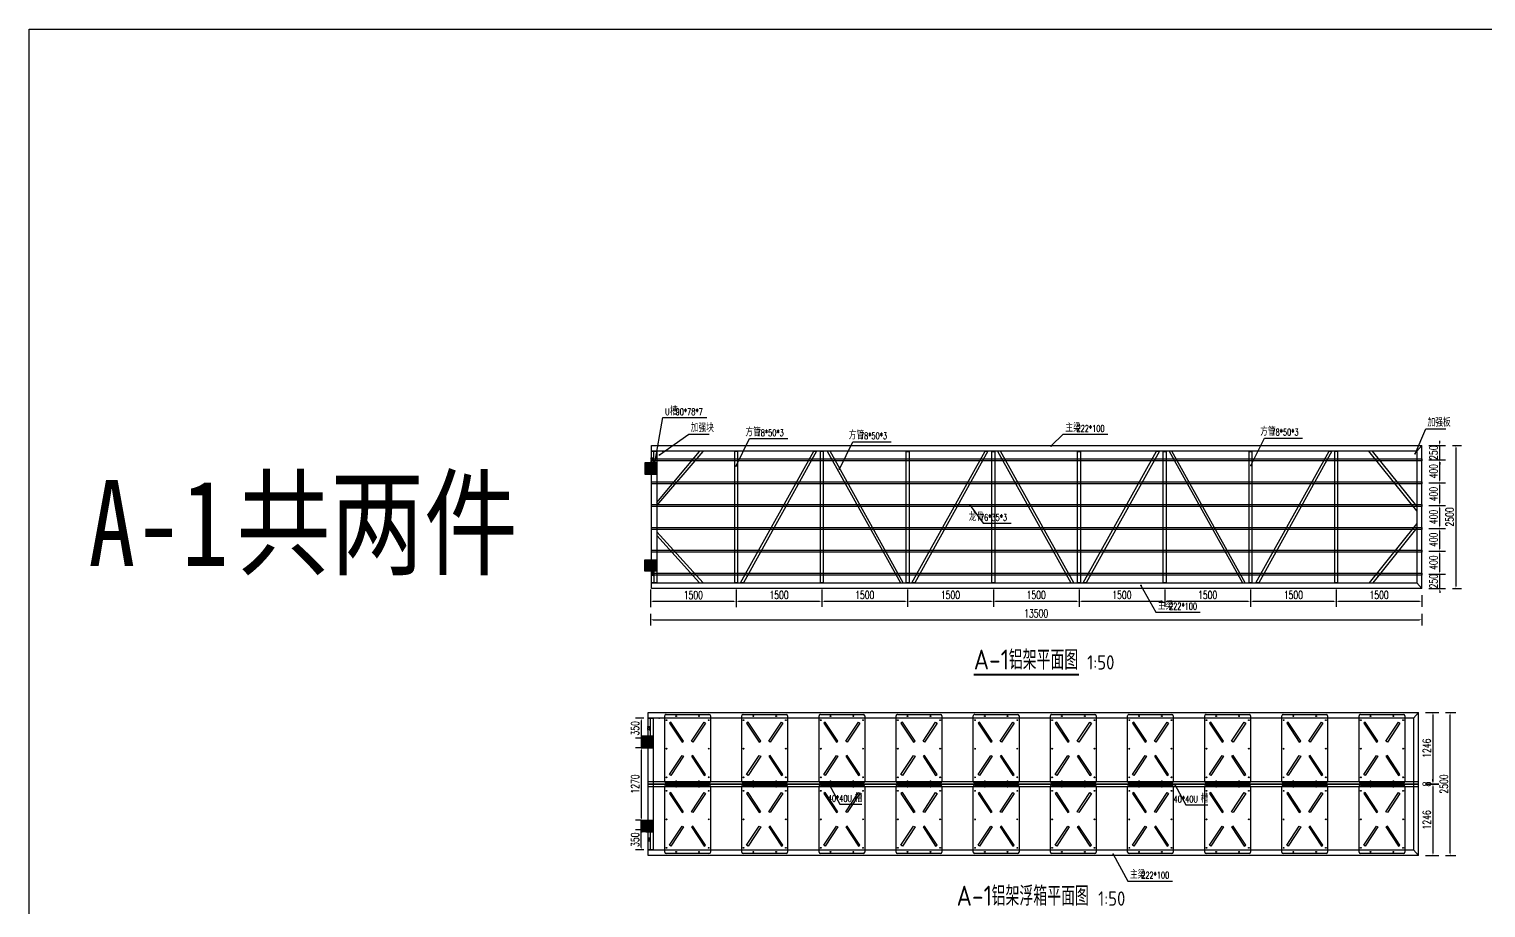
# Model space of a CAD drawing. Extents: x -89702 to 926017, y -610001 to -56924.
# Drawn here: x -18540 to 6951, y -506286 to -490906 of the extents above; entities that cross this region are included whole.
import ezdxf

# ---------------------------------------------------------------- set-up
doc = ezdxf.new("R2010")
doc.units = 0
doc.header["$LTSCALE"] = 10
doc.header["$MEASUREMENT"] = 0
for name, color, linetype in [('BJ02', 2, 'Continuous'), ('DIM_LEAD', 3, 'Continuous'), ('DIM_SYMB', 3, 'Continuous'), ('PUB_TEXT', 7, 'Continuous'), ('W-FLOAT_BOWL浮筒', 253, 'Continuous'), ('W-STEEL_FRAME钢架', 3, 'Continuous'), ('W-STEEL_KEEL钢龙骨', 5, 'Continuous'), ('浮箱U槽', 5, 'Continuous'), ('铝合金', 7, 'Continuous')]:
    doc.layers.add(name, color=color, linetype=linetype)
doc.styles.add('_TCH_DIM', font='SIMPLEX', dxfattribs={"bigfont": 'GBCBIG'})
doc.styles.get("Standard").update_dxf_attribs({"font": 'gbenor.shx', "bigfont": 'gbcbig.shx'})
doc.styles.add('STANDARD_T3', font='simplex.shx', dxfattribs={"width": 0.7, "bigfont": 'gbcbig.shx'})
doc.styles.add('黑体', font='simhei.ttf', dxfattribs={"width": 0.8})
doc.dimstyles.new('W&&10', dxfattribs={"dimtxt": 35, "dimasz": 10, "dimexe": 25, "dimexo": 30, "dimgap": 10, "dimtad": 1, "dimdec": 0, "dimzin": 0, "dimdsep": 46, "dimtxsty": 'STANDARD_T3', "dimcen": 0.09, "dimclrd": 1, "dimclre": 1, "dimclrt": 7, "dimazin": 2, "dimtfac": 1, "dimtdec": 0, "dimtix": 1, "dimtmove": 2, "dimatfit": 3, "dimfxl": 0, "dimtolj": 1, "dimtzin": 0, "dimarcsym": 0})
doc.dimstyles.new('W&&40', dxfattribs={"dimtxt": 140, "dimasz": 40, "dimexe": 100, "dimexo": 120, "dimgap": 40, "dimtad": 1, "dimdec": 0, "dimzin": 0, "dimdsep": 46, "dimtxsty": 'STANDARD_T3', "dimcen": 0.09, "dimclrd": 1, "dimclre": 1, "dimclrt": 7, "dimazin": 2, "dimtfac": 1, "dimtdec": 0, "dimtix": 1, "dimtmove": 2, "dimatfit": 3, "dimfxl": 0, "dimtolj": 1, "dimtzin": 0, "dimarcsym": 0})

# ---------------------------------------------------------------- blocks, each defined once
blk = doc.blocks.new('$matou$00000145')
at = {"layer": 'W-FLOAT_BOWL浮筒'}
for p, q in [((-600, -375), (-600, 375)), ((-575, 400), (575, 400)), ((600, 375), (600, -375)), ((575, -400), (-575, -400))]:
    blk.add_line(p, q, dxfattribs=at)
at = {"layer": 'W-FLOAT_BOWL浮筒', "color": 3}
for p, q in [((-507, 370), (-493, 370)), ((-500, 377), (-500, 363)), ((-7, 370), (7, 370)), ((0, 377), (0, 363)), ((493, 370), (507, 370)), ((500, 377), (500, 363)), ((-577, 200), (-563, 200)), ((-570, 207), (-570, 193)), ((563, 200), (577, 200)), ((570, 207), (570, 193)), ((-577, -200), (-563, -200)), ((-570, -193), (-570, -207)), ((563, -200), (577, -200)), ((570, -193), (570, -207)), ((-507, -370), (-493, -370)), ((-500, -377), (-500, -363)), ((-7, -370), (7, -370)), ((0, -377), (0, -363)), ((493, -370), (507, -370)), ((500, -377), (500, -363))]:
    blk.add_line(p, q, dxfattribs=at)
at = {"layer": 'W-FLOAT_BOWL浮筒', "ltscale": 100}
for points in [[(-450, 316), (-117, 95), (-133, 70), (-467, 291)], [(450, 316), (117, 95), (133, 70), (467, 291)], [(-450, -316), (-117, -95), (-133, -70), (-467, -291)], [(450, -316), (117, -95), (133, -70), (467, -291)]]:
    blk.add_lwpolyline(points, close=True, dxfattribs=at)
at = {"layer": 'W-FLOAT_BOWL浮筒'}
for centre in [(-500, 370), (0, 370), (500, 370), (-570, 200), (570, 200), (-570, -200), (570, -200), (-500, -370), (0, -370), (500, -370)]:
    blk.add_circle(centre, 7, dxfattribs=at)
for centre, start, end in [((-575, 375), 90, 180), ((575, 375), 0, 90), ((-575, -375), 180, 270), ((575, -375), 270, 0)]:
    blk.add_arc(centre, 25, start, end, dxfattribs=at)
blk = doc.blocks.new('*U105')
at = {"layer": 'W-FLOAT_BOWL浮筒', "rotation": 270}
blk.add_blockref('$matou$00000145', (0, 0), dxfattribs=at)
blk = doc.blocks.new('*U106')
at = {"layer": 'W-FLOAT_BOWL浮筒', "color": 0, "linetype": 'ByBlock', "lineweight": -2, "transparency": 16777216}
for p in [(0, 1236), (1350, 1236), (2700, 1236), (4050, 1236), (5400, 1236), (6750, 1236), (8100, 1236), (9450, 1236), (10800, 1236), (12150, 1236), (0, 0), (1350, 0), (2700, 0), (4050, 0), (5400, 0), (6750, 0), (8100, 0), (9450, 0), (10800, 0), (12150, 0)]:
    blk.add_blockref('*U105', p, dxfattribs=at)
blk = doc.blocks.new('01')
h = blk.add_hatch()
h.set_pattern_fill('HOUND', color=77, scale=5)
h.set_pattern_definition([(0, (0, 0), (31.75, 7.9375), [127, -63.5]), (90, (0, 0), (-7.9375, -31.75), [127, -63.5])])
h.paths.add_polyline_path([(50227, 12928), (50227, 12728), (50427, 12728), (50427, 12928)])
h.paths.add_polyline_path([(50382, 12893, -1), (50402, 12893, -1)], flags=16)
h.paths.add_polyline_path([(50252, 12893, -1), (50272, 12893, -1)], flags=16)
h.paths.add_polyline_path([(50402, 12763, -1), (50382, 12763, -1)], flags=16)
h.paths.add_polyline_path([(50272, 12763, -1), (50252, 12763, -1)], flags=16)
at = {"color": 251}
blk.add_lwpolyline([(50227, 12928), (50427, 12928), (50427, 12728), (50227, 12728)], close=True, dxfattribs=at)
at = {"color": 6}
for centre in [(50262, 12893), (50262, 12763), (50392, 12893), (50392, 12763)]:
    blk.add_circle(centre, 10, dxfattribs=at)
blk = doc.blocks.new('*D1599')
at = {"color": 1, "lineweight": -2, "transparency": 16777216}
for p, q in [((624124, 29654), (624117, 29654)), ((624142, 29644), (624142, 29364)), ((624119, 29354), (624167, 29354))]:
    blk.add_line(p, q, dxfattribs=at)
at = {"color": 1, "transparency": 16777216}
for points in [[(624140, 29644), (624144, 29644), (624142, 29654)], [(624140, 29364), (624144, 29364), (624142, 29354)]]:
    blk.add_solid(points, dxfattribs=at)
at = {"layer": 'Defpoints', "color": 0, "transparency": 16777216}
for p in [(624154, 29654), (624089, 29354), (624142, 29354)]:
    blk.add_point(p, dxfattribs=at)
at = {"color": 7, "transparency": 16777216, "insert": (624114, 29504), "char_height": 35, "attachment_point": 5, "rotation": 90, "style": 'STANDARD_T3'}
blk.add_mtext('\\A1;300', dxfattribs=at)
blk = doc.blocks.new('*D1600')
at = {"color": 1, "lineweight": -2, "transparency": 16777216}
for p, q in [((624119, 27654), (624178, 27654)), ((624153, 27364), (624153, 27644)), ((624124, 27354), (624128, 27354))]:
    blk.add_line(p, q, dxfattribs=at)
at = {"color": 1, "transparency": 16777216}
for points in [[(624151, 27644), (624154, 27644), (624153, 27654)], [(624151, 27364), (624154, 27364), (624153, 27354)]]:
    blk.add_solid(points, dxfattribs=at)
at = {"layer": 'Defpoints', "color": 0, "transparency": 16777216}
for p in [(624089, 27654), (624153, 27654), (624154, 27354)]:
    blk.add_point(p, dxfattribs=at)
at = {"color": 7, "transparency": 16777216, "insert": (624125, 27504), "char_height": 35, "attachment_point": 5, "rotation": 90, "style": 'STANDARD_T3'}
blk.add_mtext('\\A1;300', dxfattribs=at)
blk = doc.blocks.new('*U1958')
at = {"layer": 'W-STEEL_KEEL钢龙骨', "color": 4}
blk.add_lwpolyline([(-6740, 17.5), (6740, 17.5), (6740, -17.5), (-6740, -17.5)], close=True, dxfattribs=at)
blk = doc.blocks.new('*U1959')
at = {"layer": 'W-STEEL_KEEL钢龙骨', "color": 0, "linetype": 'ByBlock', "lineweight": -2, "transparency": 16777216}
for p in [(0, 2000), (0, 1600), (0, 1200), (0, 800), (0, 400), (0, 0)]:
    blk.add_blockref('*U1958', p, dxfattribs=at)
blk = doc.blocks.new('*D614')
at = {"color": 1, "lineweight": -2, "transparency": 16777216}
for p, q in [((-7693, -502968), (-7700, -502968)), ((-7675, -502978), (-7675, -503308)), ((-7693, -503318), (-7700, -503318))]:
    blk.add_line(p, q, dxfattribs=at)
at = {"color": 1, "transparency": 16777216}
for points in [[(-7677, -502978), (-7674, -502978), (-7675, -502968)], [(-7677, -503308), (-7674, -503308), (-7675, -503318)]]:
    blk.add_solid(points, dxfattribs=at)
at = {"layer": 'Defpoints', "color": 0, "transparency": 16777216}
for p in [(-7663, -502968), (-7675, -503318), (-7663, -503318)]:
    blk.add_point(p, dxfattribs=at)
at = {"color": 7, "transparency": 16777216, "insert": (-7703, -503143), "char_height": 35, "attachment_point": 5, "rotation": 90, "style": 'STANDARD_T3'}
blk.add_mtext('\\A1;350', dxfattribs=at)
blk = doc.blocks.new('*D615')
at = {"color": 1, "lineweight": -2, "transparency": 16777216}
for p, q in [((-7693, -504918), (-7690, -504918)), ((-7665, -505258), (-7665, -504928)), ((-7693, -505268), (-7690, -505268))]:
    blk.add_line(p, q, dxfattribs=at)
at = {"color": 1, "transparency": 16777216}
for points in [[(-7666, -504928), (-7663, -504928), (-7665, -504918)], [(-7666, -505258), (-7663, -505258), (-7665, -505268)]]:
    blk.add_solid(points, dxfattribs=at)
at = {"layer": 'Defpoints', "color": 0, "transparency": 16777216}
for p in [(-7665, -504918), (-7663, -504918), (-7663, -505268)]:
    blk.add_point(p, dxfattribs=at)
at = {"color": 7, "transparency": 16777216, "insert": (-7692, -505093), "char_height": 35, "attachment_point": 5, "rotation": 90, "style": 'STANDARD_T3'}
blk.add_mtext('\\A1;350', dxfattribs=at)
blk = doc.blocks.new('*D616')
at = {"layer": 'Defpoints', "color": 0, "transparency": 16777216}
for p in [(5832, -500444), (6144, -500444), (5832, -500694)]:
    blk.add_point(p, dxfattribs=at)
at = {"layer": '浮箱U槽', "color": 1, "lineweight": -2, "transparency": 16777216}
for p, q in [((6144, -500404), (6144, -500364)), ((5952, -500444), (6244, -500444)), ((6144, -500694), (6144, -500444)), ((5952, -500694), (6244, -500694)), ((6144, -500734), (6144, -500774))]:
    blk.add_line(p, q, dxfattribs=at)
at = {"layer": '浮箱U槽', "color": 1, "transparency": 16777216}
for points in [[(6137, -500404), (6151, -500404), (6144, -500444)], [(6137, -500734), (6151, -500734), (6144, -500694)]]:
    blk.add_solid(points, dxfattribs=at)
at = {"layer": '浮箱U槽', "color": 7, "transparency": 16777216, "insert": (6034, -500569), "char_height": 140, "attachment_point": 5, "rotation": 90, "style": 'STANDARD_T3'}
blk.add_mtext('\\A1;250', dxfattribs=at)
blk = doc.blocks.new('*D617')
at = {"layer": 'Defpoints', "color": 0, "transparency": 16777216}
for p in [(5832, -500044), (6144, -500044), (5832, -500444)]:
    blk.add_point(p, dxfattribs=at)
at = {"layer": '浮箱U槽', "color": 1, "lineweight": -2, "transparency": 16777216}
for p, q in [((5952, -500044), (6244, -500044)), ((6144, -500404), (6144, -500084)), ((5952, -500444), (6244, -500444))]:
    blk.add_line(p, q, dxfattribs=at)
at = {"layer": '浮箱U槽', "color": 1, "transparency": 16777216}
for points in [[(6137, -500084), (6151, -500084), (6144, -500044)], [(6137, -500404), (6151, -500404), (6144, -500444)]]:
    blk.add_solid(points, dxfattribs=at)
at = {"layer": '浮箱U槽', "color": 7, "transparency": 16777216, "insert": (6034, -500244), "char_height": 140, "attachment_point": 5, "rotation": 90, "style": 'STANDARD_T3'}
blk.add_mtext('\\A1;400', dxfattribs=at)
blk = doc.blocks.new('*D618')
at = {"layer": 'Defpoints', "color": 0, "transparency": 16777216}
for p in [(5832, -499644), (6144, -499644), (5832, -500044)]:
    blk.add_point(p, dxfattribs=at)
at = {"layer": '浮箱U槽', "color": 1, "lineweight": -2, "transparency": 16777216}
for p, q in [((5952, -499644), (6244, -499644)), ((6144, -500004), (6144, -499684)), ((5952, -500044), (6244, -500044))]:
    blk.add_line(p, q, dxfattribs=at)
at = {"layer": '浮箱U槽', "color": 1, "transparency": 16777216}
for points in [[(6137, -499684), (6151, -499684), (6144, -499644)], [(6137, -500004), (6151, -500004), (6144, -500044)]]:
    blk.add_solid(points, dxfattribs=at)
at = {"layer": '浮箱U槽', "color": 7, "transparency": 16777216, "insert": (6034, -499844), "char_height": 140, "attachment_point": 5, "rotation": 90, "style": 'STANDARD_T3'}
blk.add_mtext('\\A1;400', dxfattribs=at)
blk = doc.blocks.new('*D619')
at = {"layer": 'Defpoints', "color": 0, "transparency": 16777216}
for p in [(5832, -499244), (6144, -499244), (5832, -499644)]:
    blk.add_point(p, dxfattribs=at)
at = {"layer": '浮箱U槽', "color": 1, "lineweight": -2, "transparency": 16777216}
for p, q in [((5952, -499244), (6244, -499244)), ((6144, -499604), (6144, -499284)), ((5952, -499644), (6244, -499644))]:
    blk.add_line(p, q, dxfattribs=at)
at = {"layer": '浮箱U槽', "color": 1, "transparency": 16777216}
for points in [[(6137, -499284), (6151, -499284), (6144, -499244)], [(6137, -499604), (6151, -499604), (6144, -499644)]]:
    blk.add_solid(points, dxfattribs=at)
at = {"layer": '浮箱U槽', "color": 7, "transparency": 16777216, "insert": (6034, -499444), "char_height": 140, "attachment_point": 5, "rotation": 90, "style": 'STANDARD_T3'}
blk.add_mtext('\\A1;400', dxfattribs=at)
blk = doc.blocks.new('*D620')
at = {"layer": 'Defpoints', "color": 0, "transparency": 16777216}
for p in [(5832, -498844), (6144, -498844), (5832, -499244)]:
    blk.add_point(p, dxfattribs=at)
at = {"layer": '浮箱U槽', "color": 1, "lineweight": -2, "transparency": 16777216}
for p, q in [((5952, -498844), (6244, -498844)), ((6144, -499204), (6144, -498884)), ((5952, -499244), (6244, -499244))]:
    blk.add_line(p, q, dxfattribs=at)
at = {"layer": '浮箱U槽', "color": 1, "transparency": 16777216}
for points in [[(6137, -498884), (6151, -498884), (6144, -498844)], [(6137, -499204), (6151, -499204), (6144, -499244)]]:
    blk.add_solid(points, dxfattribs=at)
at = {"layer": '浮箱U槽', "color": 7, "transparency": 16777216, "insert": (6034, -499044), "char_height": 140, "attachment_point": 5, "rotation": 90, "style": 'STANDARD_T3'}
blk.add_mtext('\\A1;400', dxfattribs=at)
blk = doc.blocks.new('*D621')
at = {"layer": 'Defpoints', "color": 0, "transparency": 16777216}
for p in [(5832, -498444), (6144, -498444), (5832, -498844)]:
    blk.add_point(p, dxfattribs=at)
at = {"layer": '浮箱U槽', "color": 1, "lineweight": -2, "transparency": 16777216}
for p, q in [((5952, -498444), (6244, -498444)), ((6144, -498804), (6144, -498484)), ((5952, -498844), (6244, -498844))]:
    blk.add_line(p, q, dxfattribs=at)
at = {"layer": '浮箱U槽', "color": 1, "transparency": 16777216}
for points in [[(6137, -498484), (6151, -498484), (6144, -498444)], [(6137, -498804), (6151, -498804), (6144, -498844)]]:
    blk.add_solid(points, dxfattribs=at)
at = {"layer": '浮箱U槽', "color": 7, "transparency": 16777216, "insert": (6034, -498644), "char_height": 140, "attachment_point": 5, "rotation": 90, "style": 'STANDARD_T3'}
blk.add_mtext('\\A1;400', dxfattribs=at)
blk = doc.blocks.new('*D622')
at = {"layer": 'Defpoints', "color": 0, "transparency": 16777216}
for p in [(5832, -498194), (6144, -498194), (5832, -498444)]:
    blk.add_point(p, dxfattribs=at)
at = {"layer": '浮箱U槽', "color": 1, "lineweight": -2, "transparency": 16777216}
for p, q in [((5952, -498194), (6244, -498194)), ((6144, -498154), (6144, -498114)), ((6144, -498444), (6144, -498194)), ((5952, -498444), (6244, -498444)), ((6144, -498484), (6144, -498524))]:
    blk.add_line(p, q, dxfattribs=at)
at = {"layer": '浮箱U槽', "color": 1, "transparency": 16777216}
for points in [[(6137, -498154), (6151, -498154), (6144, -498194)], [(6137, -498484), (6151, -498484), (6144, -498444)]]:
    blk.add_solid(points, dxfattribs=at)
at = {"layer": '浮箱U槽', "color": 7, "transparency": 16777216, "insert": (6034, -498319), "char_height": 140, "attachment_point": 5, "rotation": 90, "style": 'STANDARD_T3'}
blk.add_mtext('\\A1;250', dxfattribs=at)
blk = doc.blocks.new('*D623')
at = {"layer": 'Defpoints', "color": 0, "transparency": 16777216}
for p in [(6244, -498194), (6244, -500694), (6427, -500694)]:
    blk.add_point(p, dxfattribs=at)
at = {"layer": '浮箱U槽', "color": 1, "lineweight": -2, "transparency": 16777216}
for p, q in [((6364, -498194), (6527, -498194)), ((6427, -498234), (6427, -500654)), ((6364, -500694), (6527, -500694))]:
    blk.add_line(p, q, dxfattribs=at)
at = {"layer": '浮箱U槽', "color": 1, "transparency": 16777216}
for points in [[(6420, -498234), (6433, -498234), (6427, -498194)], [(6420, -500654), (6433, -500654), (6427, -500694)]]:
    blk.add_solid(points, dxfattribs=at)
at = {"layer": '浮箱U槽', "color": 7, "transparency": 16777216, "insert": (6317, -499444), "char_height": 140, "attachment_point": 5, "rotation": 90, "style": 'STANDARD_T3'}
blk.add_mtext('\\A1;2500', dxfattribs=at)
blk = doc.blocks.new('*D624')
at = {"layer": 'Defpoints', "color": 0, "transparency": 16777216}
for p in [(-6168, -500594), (-4668, -500594), (-4668, -500919)]:
    blk.add_point(p, dxfattribs=at)
at = {"layer": '浮箱U槽', "color": 1, "lineweight": -2, "transparency": 16777216}
for p, q in [((-6168, -500714), (-6168, -501019)), ((-4668, -500714), (-4668, -501019)), ((-6128, -500919), (-4708, -500919))]:
    blk.add_line(p, q, dxfattribs=at)
at = {"layer": '浮箱U槽', "color": 1, "transparency": 16777216}
for points in [[(-6128, -500913), (-6128, -500926), (-6168, -500919)], [(-4708, -500913), (-4708, -500926), (-4668, -500919)]]:
    blk.add_solid(points, dxfattribs=at)
at = {"layer": '浮箱U槽', "color": 7, "transparency": 16777216, "insert": (-5418, -500809), "char_height": 140, "attachment_point": 5, "style": 'STANDARD_T3'}
blk.add_mtext('\\A1;1500', dxfattribs=at)
blk = doc.blocks.new('*D625')
at = {"layer": 'Defpoints', "color": 0, "transparency": 16777216}
for p in [(-4668, -500594), (-3168, -500594), (-3168, -500919)]:
    blk.add_point(p, dxfattribs=at)
at = {"layer": '浮箱U槽', "color": 1, "lineweight": -2, "transparency": 16777216}
for p, q in [((-4668, -500714), (-4668, -501019)), ((-3168, -500714), (-3168, -501019)), ((-4628, -500919), (-3208, -500919))]:
    blk.add_line(p, q, dxfattribs=at)
at = {"layer": '浮箱U槽', "color": 1, "transparency": 16777216}
for points in [[(-4628, -500913), (-4628, -500926), (-4668, -500919)], [(-3208, -500913), (-3208, -500926), (-3168, -500919)]]:
    blk.add_solid(points, dxfattribs=at)
at = {"layer": '浮箱U槽', "color": 7, "transparency": 16777216, "insert": (-3918, -500809), "char_height": 140, "attachment_point": 5, "style": 'STANDARD_T3'}
blk.add_mtext('\\A1;1500', dxfattribs=at)
blk = doc.blocks.new('*D626')
at = {"layer": 'Defpoints', "color": 0, "transparency": 16777216}
for p in [(-3168, -500594), (-1668, -500594), (-1668, -500919)]:
    blk.add_point(p, dxfattribs=at)
at = {"layer": '浮箱U槽', "color": 1, "lineweight": -2, "transparency": 16777216}
for p, q in [((-3168, -500714), (-3168, -501019)), ((-1668, -500714), (-1668, -501019)), ((-3128, -500919), (-1708, -500919))]:
    blk.add_line(p, q, dxfattribs=at)
at = {"layer": '浮箱U槽', "color": 1, "transparency": 16777216}
for points in [[(-3128, -500913), (-3128, -500926), (-3168, -500919)], [(-1708, -500913), (-1708, -500926), (-1668, -500919)]]:
    blk.add_solid(points, dxfattribs=at)
at = {"layer": '浮箱U槽', "color": 7, "transparency": 16777216, "insert": (-2418, -500809), "char_height": 140, "attachment_point": 5, "style": 'STANDARD_T3'}
blk.add_mtext('\\A1;1500', dxfattribs=at)
blk = doc.blocks.new('*D627')
at = {"layer": 'Defpoints', "color": 0, "transparency": 16777216}
for p in [(-1668, -500594), (-168, -500594), (-168, -500919)]:
    blk.add_point(p, dxfattribs=at)
at = {"layer": '浮箱U槽', "color": 1, "lineweight": -2, "transparency": 16777216}
for p, q in [((-1668, -500714), (-1668, -501019)), ((-168, -500714), (-168, -501019)), ((-1628, -500919), (-208, -500919))]:
    blk.add_line(p, q, dxfattribs=at)
at = {"layer": '浮箱U槽', "color": 1, "transparency": 16777216}
for points in [[(-1628, -500913), (-1628, -500926), (-1668, -500919)], [(-208, -500913), (-208, -500926), (-168, -500919)]]:
    blk.add_solid(points, dxfattribs=at)
at = {"layer": '浮箱U槽', "color": 7, "transparency": 16777216, "insert": (-918, -500809), "char_height": 140, "attachment_point": 5, "style": 'STANDARD_T3'}
blk.add_mtext('\\A1;1500', dxfattribs=at)
blk = doc.blocks.new('*D628')
at = {"layer": 'Defpoints', "color": 0, "transparency": 16777216}
for p in [(-168, -500594), (1332, -500594), (1332, -500919)]:
    blk.add_point(p, dxfattribs=at)
at = {"layer": '浮箱U槽', "color": 1, "lineweight": -2, "transparency": 16777216}
for p, q in [((-168, -500714), (-168, -501019)), ((1332, -500714), (1332, -501019)), ((-128, -500919), (1292, -500919))]:
    blk.add_line(p, q, dxfattribs=at)
at = {"layer": '浮箱U槽', "color": 1, "transparency": 16777216}
for points in [[(-128, -500913), (-128, -500926), (-168, -500919)], [(1292, -500913), (1292, -500926), (1332, -500919)]]:
    blk.add_solid(points, dxfattribs=at)
at = {"layer": '浮箱U槽', "color": 7, "transparency": 16777216, "insert": (582, -500809), "char_height": 140, "attachment_point": 5, "style": 'STANDARD_T3'}
blk.add_mtext('\\A1;1500', dxfattribs=at)
blk = doc.blocks.new('*D629')
at = {"layer": 'Defpoints', "color": 0, "transparency": 16777216}
for p in [(1332, -500594), (2832, -500594), (2832, -500919)]:
    blk.add_point(p, dxfattribs=at)
at = {"layer": '浮箱U槽', "color": 1, "lineweight": -2, "transparency": 16777216}
for p, q in [((1332, -500714), (1332, -501019)), ((2832, -500714), (2832, -501019)), ((1372, -500919), (2792, -500919))]:
    blk.add_line(p, q, dxfattribs=at)
at = {"layer": '浮箱U槽', "color": 1, "transparency": 16777216}
for points in [[(1372, -500913), (1372, -500926), (1332, -500919)], [(2792, -500913), (2792, -500926), (2832, -500919)]]:
    blk.add_solid(points, dxfattribs=at)
at = {"layer": '浮箱U槽', "color": 7, "transparency": 16777216, "insert": (2082, -500809), "char_height": 140, "attachment_point": 5, "style": 'STANDARD_T3'}
blk.add_mtext('\\A1;1500', dxfattribs=at)
blk = doc.blocks.new('*D630')
at = {"layer": 'Defpoints', "color": 0, "transparency": 16777216}
for p in [(2832, -500594), (4332, -500594), (4332, -500919)]:
    blk.add_point(p, dxfattribs=at)
at = {"layer": '浮箱U槽', "color": 1, "lineweight": -2, "transparency": 16777216}
for p, q in [((2832, -500714), (2832, -501019)), ((4332, -500714), (4332, -501019)), ((2872, -500919), (4292, -500919))]:
    blk.add_line(p, q, dxfattribs=at)
at = {"layer": '浮箱U槽', "color": 1, "transparency": 16777216}
for points in [[(2872, -500913), (2872, -500926), (2832, -500919)], [(4292, -500913), (4292, -500926), (4332, -500919)]]:
    blk.add_solid(points, dxfattribs=at)
at = {"layer": '浮箱U槽', "color": 7, "transparency": 16777216, "insert": (3582, -500809), "char_height": 140, "attachment_point": 5, "style": 'STANDARD_T3'}
blk.add_mtext('\\A1;1500', dxfattribs=at)
blk = doc.blocks.new('*D631')
at = {"layer": 'Defpoints', "color": 0, "transparency": 16777216}
for p in [(4332, -500594), (5832, -500694), (5832, -500919)]:
    blk.add_point(p, dxfattribs=at)
at = {"layer": '浮箱U槽', "color": 1, "lineweight": -2, "transparency": 16777216}
for p, q in [((4332, -500714), (4332, -501019)), ((5832, -500814), (5832, -501019)), ((4372, -500919), (5792, -500919))]:
    blk.add_line(p, q, dxfattribs=at)
at = {"layer": '浮箱U槽', "color": 1, "transparency": 16777216}
for points in [[(4372, -500913), (4372, -500926), (4332, -500919)], [(5792, -500913), (5792, -500926), (5832, -500919)]]:
    blk.add_solid(points, dxfattribs=at)
at = {"layer": '浮箱U槽', "color": 7, "transparency": 16777216, "insert": (5082, -500809), "char_height": 140, "attachment_point": 5, "style": 'STANDARD_T3'}
blk.add_mtext('\\A1;1500', dxfattribs=at)
blk = doc.blocks.new('*D632')
at = {"layer": 'Defpoints', "color": 0, "transparency": 16777216}
for p in [(-7668, -500594), (-6168, -500594), (-7668, -500922)]:
    blk.add_point(p, dxfattribs=at)
at = {"layer": '浮箱U槽', "color": 1, "lineweight": -2, "transparency": 16777216}
for p, q in [((-7668, -500714), (-7668, -501022)), ((-6168, -500714), (-6168, -501022)), ((-6208, -500922), (-7628, -500922))]:
    blk.add_line(p, q, dxfattribs=at)
at = {"layer": '浮箱U槽', "color": 1, "transparency": 16777216}
for points in [[(-7628, -500915), (-7628, -500928), (-7668, -500922)], [(-6208, -500915), (-6208, -500928), (-6168, -500922)]]:
    blk.add_solid(points, dxfattribs=at)
at = {"layer": '浮箱U槽', "color": 7, "transparency": 16777216, "insert": (-6918, -500812), "char_height": 140, "attachment_point": 5, "style": 'STANDARD_T3'}
blk.add_mtext('\\A1;1500', dxfattribs=at)
blk = doc.blocks.new('*D633')
at = {"layer": 'Defpoints', "color": 0, "transparency": 16777216}
for p in [(-7668, -501022), (5832, -501022), (5832, -501243)]:
    blk.add_point(p, dxfattribs=at)
at = {"layer": '浮箱U槽', "color": 1, "lineweight": -2, "transparency": 16777216}
for p, q in [((-7668, -501142), (-7668, -501343)), ((5832, -501142), (5832, -501343)), ((-7628, -501243), (5792, -501243))]:
    blk.add_line(p, q, dxfattribs=at)
at = {"layer": '浮箱U槽', "color": 1, "transparency": 16777216}
for points in [[(-7628, -501236), (-7628, -501250), (-7668, -501243)], [(5792, -501236), (5792, -501250), (5832, -501243)]]:
    blk.add_solid(points, dxfattribs=at)
at = {"layer": '浮箱U槽', "color": 7, "transparency": 16777216, "insert": (-918, -501133), "char_height": 140, "attachment_point": 5, "style": 'STANDARD_T3'}
blk.add_mtext('\\A1;13500', dxfattribs=at)
blk = doc.blocks.new('*D634')
at = {"layer": 'Defpoints', "color": 0, "transparency": 16777216}
for p in [(5772, -502868), (5772, -504114), (6025, -504114)]:
    blk.add_point(p, dxfattribs=at)
at = {"layer": '浮箱U槽', "color": 1, "lineweight": -2, "transparency": 16777216}
for p, q in [((5892, -502868), (6125, -502868)), ((6025, -502908), (6025, -504074)), ((5892, -504114), (6125, -504114))]:
    blk.add_line(p, q, dxfattribs=at)
at = {"layer": '浮箱U槽', "color": 1, "transparency": 16777216}
for points in [[(6018, -502908), (6032, -502908), (6025, -502868)], [(6018, -504074), (6032, -504074), (6025, -504114)]]:
    blk.add_solid(points, dxfattribs=at)
at = {"layer": '浮箱U槽', "color": 7, "transparency": 16777216, "insert": (5915, -503491), "char_height": 140, "attachment_point": 5, "rotation": 90, "style": 'STANDARD_T3'}
blk.add_mtext('\\A1;1246', dxfattribs=at)
blk = doc.blocks.new('*D635')
at = {"layer": 'Defpoints', "color": 0, "transparency": 16777216}
for p in [(5772, -504114), (5772, -504122), (6025, -504122)]:
    blk.add_point(p, dxfattribs=at)
at = {"layer": '浮箱U槽', "color": 1, "lineweight": -2, "transparency": 16777216}
for p, q in [((5892, -504114), (6125, -504114)), ((5892, -504122), (6125, -504122)), ((6025, -504074), (6025, -504034)), ((6025, -504114), (6025, -504122)), ((6025, -504162), (6025, -504202))]:
    blk.add_line(p, q, dxfattribs=at)
at = {"layer": '浮箱U槽', "color": 1, "transparency": 16777216}
for points in [[(6018, -504074), (6032, -504074), (6025, -504114)], [(6018, -504162), (6032, -504162), (6025, -504122)]]:
    blk.add_solid(points, dxfattribs=at)
at = {"layer": '浮箱U槽', "color": 7, "transparency": 16777216, "insert": (5915, -504118), "char_height": 140, "attachment_point": 5, "rotation": 90, "style": 'STANDARD_T3'}
blk.add_mtext('\\A1;8', dxfattribs=at)
blk = doc.blocks.new('*D636')
at = {"layer": 'Defpoints', "color": 0, "transparency": 16777216}
for p in [(5772, -504122), (5772, -505368), (6025, -505368)]:
    blk.add_point(p, dxfattribs=at)
at = {"layer": '浮箱U槽', "color": 1, "lineweight": -2, "transparency": 16777216}
for p, q in [((5892, -504122), (6125, -504122)), ((6025, -504162), (6025, -505328)), ((5892, -505368), (6125, -505368))]:
    blk.add_line(p, q, dxfattribs=at)
at = {"layer": '浮箱U槽', "color": 1, "transparency": 16777216}
for points in [[(6018, -504162), (6032, -504162), (6025, -504122)], [(6018, -505328), (6032, -505328), (6025, -505368)]]:
    blk.add_solid(points, dxfattribs=at)
at = {"layer": '浮箱U槽', "color": 7, "transparency": 16777216, "insert": (5915, -504745), "char_height": 140, "attachment_point": 5, "rotation": 90, "style": 'STANDARD_T3'}
blk.add_mtext('\\A1;1246', dxfattribs=at)
blk = doc.blocks.new('*D637')
at = {"layer": 'Defpoints', "color": 0, "transparency": 16777216}
for p in [(6125, -502868), (6325, -502868), (6125, -505368)]:
    blk.add_point(p, dxfattribs=at)
at = {"layer": '浮箱U槽', "color": 1, "lineweight": -2, "transparency": 16777216}
for p, q in [((6245, -502868), (6425, -502868)), ((6325, -505328), (6325, -502908)), ((6245, -505368), (6425, -505368))]:
    blk.add_line(p, q, dxfattribs=at)
at = {"layer": '浮箱U槽', "color": 1, "transparency": 16777216}
for points in [[(6318, -502908), (6331, -502908), (6325, -502868)], [(6318, -505328), (6331, -505328), (6325, -505368)]]:
    blk.add_solid(points, dxfattribs=at)
at = {"layer": '浮箱U槽', "color": 7, "transparency": 16777216, "insert": (6215, -504118), "char_height": 140, "attachment_point": 5, "rotation": 90, "style": 'STANDARD_T3'}
blk.add_mtext('\\A1;2500', dxfattribs=at)
blk = doc.blocks.new('*D638')
at = {"layer": 'Defpoints', "color": 0, "transparency": 16777216}
for p in [(-7828, -504918), (-7665, -504918), (-7663, -505268)]:
    blk.add_point(p, dxfattribs=at)
at = {"layer": '浮箱U槽', "color": 1, "lineweight": -2, "transparency": 16777216}
for p, q in [((-7785, -504918), (-7928, -504918)), ((-7828, -505228), (-7828, -504958)), ((-7783, -505268), (-7928, -505268))]:
    blk.add_line(p, q, dxfattribs=at)
at = {"layer": '浮箱U槽', "color": 1, "transparency": 16777216}
for points in [[(-7835, -504958), (-7822, -504958), (-7828, -504918)], [(-7835, -505228), (-7822, -505228), (-7828, -505268)]]:
    blk.add_solid(points, dxfattribs=at)
at = {"layer": '浮箱U槽', "color": 7, "transparency": 16777216, "insert": (-7938, -505093), "char_height": 140, "attachment_point": 5, "rotation": 90, "style": 'STANDARD_T3'}
blk.add_mtext('\\A1;350', dxfattribs=at)
blk = doc.blocks.new('*D639')
at = {"layer": 'Defpoints', "color": 0, "transparency": 16777216}
for p in [(-7663, -502968), (-7828, -503318), (-7663, -503318)]:
    blk.add_point(p, dxfattribs=at)
at = {"layer": '浮箱U槽', "color": 1, "lineweight": -2, "transparency": 16777216}
for p, q in [((-7783, -502968), (-7928, -502968)), ((-7828, -503008), (-7828, -503278)), ((-7783, -503318), (-7928, -503318))]:
    blk.add_line(p, q, dxfattribs=at)
at = {"layer": '浮箱U槽', "color": 1, "transparency": 16777216}
for points in [[(-7835, -503008), (-7822, -503008), (-7828, -502968)], [(-7835, -503278), (-7822, -503278), (-7828, -503318)]]:
    blk.add_solid(points, dxfattribs=at)
at = {"layer": '浮箱U槽', "color": 7, "transparency": 16777216, "insert": (-7938, -503143), "char_height": 140, "attachment_point": 5, "rotation": 90, "style": 'STANDARD_T3'}
blk.add_mtext('\\A1;350', dxfattribs=at)
blk = doc.blocks.new('*D640')
at = {"layer": 'Defpoints', "color": 0, "transparency": 16777216}
for p in [(-7708, -503483), (-7828, -504753), (-7708, -504753)]:
    blk.add_point(p, dxfattribs=at)
at = {"layer": '浮箱U槽', "color": 1, "lineweight": -2, "transparency": 16777216}
for p, q in [((-7828, -503483), (-7928, -503483)), ((-7828, -503523), (-7828, -504713)), ((-7828, -504753), (-7928, -504753))]:
    blk.add_line(p, q, dxfattribs=at)
at = {"layer": '浮箱U槽', "color": 1, "transparency": 16777216}
for points in [[(-7835, -503523), (-7822, -503523), (-7828, -503483)], [(-7835, -504713), (-7822, -504713), (-7828, -504753)]]:
    blk.add_solid(points, dxfattribs=at)
at = {"layer": '浮箱U槽', "color": 7, "transparency": 16777216, "insert": (-7938, -504118), "char_height": 140, "attachment_point": 5, "rotation": 90, "style": 'STANDARD_T3'}
blk.add_mtext('\\A1;1270', dxfattribs=at)
blk = doc.blocks.new('A-1')
at = {"color": 0}
blk.add_line((624305.1, 29651.2), (624295.1, 29651.2), dxfattribs=at)
at = {"color": 1}
blk.add_line((637499.1, 28392.3), (636664.1, 27354.2), dxfattribs=at)
at = {"color": 6}
blk.add_lwpolyline([(624109.1, 29654.2), (624199.1, 29654.2), (624199.1, 27354.2), (624109.1, 27354.2)], close=True, dxfattribs=at)
at = {"layer": 'W-STEEL_FRAME钢架', "color": 1}
for p, q in [((624199.1, 28707.5), (625014.1, 29651.2)), ((624199.1, 28754.8), (624949.9, 29651.2)), ((637499.1, 28613), (636661.6, 29654.2)), ((637499.1, 28692.8), (636725.8, 29654.2)), ((637498.7, 28312.2), (636728.2, 27354.2)), ((624199.1, 28244.3), (625014.1, 27354.2)), ((624199.1, 28181.2), (624949.9, 27354.2))]:
    blk.add_line(p, q, dxfattribs=at)
for points in [[(625564.2, 29654.2), (625614.2, 29654.2), (625614.2, 27354.2), (625564.2, 27354.2)], [(625714.5, 27354.2), (625664.5, 27354.2), (626945.8, 29654.2), (626995.8, 29654.2)], [(627064.2, 29654.2), (627114.2, 29654.2), (627114.2, 27354.2), (627064.2, 27354.2)], [(628463.9, 27354.2), (628513.9, 27354.2), (627232.6, 29654.2), (627182.6, 29654.2)], [(628563.9, 29651.2), (628613.9, 29651.2), (628613.9, 27354.2), (628563.9, 27354.2)], [(628713.9, 27354.2), (628663.9, 27354.2), (629945.2, 29654.2), (629995.2, 29654.2)], [(630063.9, 29651.2), (630113.9, 29651.2), (630113.9, 27354.2), (630063.9, 27354.2)], [(630213.9, 29654.2), (630163.9, 29654.2), (631446.5, 27354.2), (631496.5, 27354.2)], [(631563.9, 29651.2), (631613.9, 29651.2), (631613.9, 27354.2), (631563.9, 27354.2)], [(631713.6, 27354.2), (631663.6, 27354.2), (632944.9, 29654.2), (632994.9, 29654.2)], [(633063.6, 29651.2), (633113.6, 29651.2), (633113.6, 27354.2), (633063.6, 27354.2)], [(633213.6, 29654.2), (633163.6, 29654.2), (634446.2, 27354.2), (634496.2, 27354.2)], [(634563.6, 29651.2), (634613.6, 29651.2), (634613.6, 27354.2), (634563.6, 27354.2)], [(635963.6, 29654.2), (636013.6, 29654.2), (634732.3, 27354.2), (634682.3, 27354.2)], [(636063.6, 29654.2), (636113.6, 29654.2), (636113.6, 27354.2), (636063.6, 27354.2)]]:
    blk.add_lwpolyline(points, close=True, dxfattribs=at)
at = {"layer": '铝合金', "color": 3}
blk.add_lwpolyline([(624109.1, 29654.2), (624109.1, 29754.2), (637589.1, 29754.2), (637499.1, 29654.2), (624109.1, 29654.2)], dxfattribs=at)
for points in [[(637589.1, 29754.2), (637499.1, 29654.2), (637499.1, 27354.2), (637589.1, 27254.2)], [(624109.1, 27354.2), (637499.1, 27354.2), (637589.1, 27254.2), (624109.1, 27254.2)]]:
    blk.add_lwpolyline(points, close=True, dxfattribs=at)
at = {"color": 4, "xscale": -1, "rotation": 180}
blk.add_blockref('01', (573761.9, 42182.2), dxfattribs=at)
at = {"color": 4}
blk.add_blockref('01', (573761.9, 14826.2), dxfattribs=at)
at = {"layer": 'W-STEEL_KEEL钢龙骨'}
blk.add_blockref('*U1959', (630849.1, 27504.2), dxfattribs=at)
for base, p1, p2, picture, middle in [((624141.9, 29354.3), (624154.1, 29654.2), (624089.1, 29354.3), '*D1599', (624114.4, 29504.2)), ((624152.7, 27654.1), (624154.1, 27354.2), (624089.1, 27654.1), '*D1600', (624125.2, 27504.1))]:
    dim = blk.add_linear_dim(base=base, p1=p1, p2=p2, angle=90, dimstyle='W&&10')
    dim.commit()
    dim.dimension.update_dxf_attribs({"geometry": picture, "text_midpoint": middle})

msp = doc.modelspace()

# ---------------------------------------------------------------- linework, layer by layer
at = {"color": 0}
msp.add_line((-7512.3, -502971.1), (-7522.3, -502971.1), dxfattribs=at)
at = {"color": 6}
msp.add_lwpolyline([(-7708.3, -502968.1), (-7618.3, -502968.1), (-7618.3, -505268.1), (-7708.3, -505268.1)], close=True, dxfattribs=at)
at = {"layer": 'BJ02'}
msp.add_lwpolyline([(-18540, -490906.1), (24698.5, -490906.1), (24698.5, -610000.5), (-18540, -610000.5)], close=True, dxfattribs=at)
at = {"layer": 'DIM_LEAD'}
for p, q in [((-7599.7, -498529.9), (-7449.1, -497705)), ((-7449.1, -497705), (-6681.4, -497705)), ((-7508.9, -498358.3), (-6994.4, -497996.1)), ((-6994.4, -497996.1), (-6643.4, -497996.1)), ((-6170.8, -498551.8), (-5932.9, -498072.9)), ((-5932.9, -498072.9), (-5264.2, -498072.9)), ((-656.9, -498201.7), (-445.3, -497996.2)), ((-445.3, -497996.2), (334.9, -497996.2)), ((2838.2, -498541.1), (3076.1, -498062.1)), ((3076.1, -498062.1), (3744.7, -498062.1)), ((5711.6, -498336.5), (5901.3, -497903.1)), ((5901.3, -497903.1), (6252.2, -497903.1)), ((-4362.5, -498605.5), (-4124.6, -498126.5)), ((-4124.6, -498126.5), (-3456, -498126.5)), ((-2075.2, -499241.4), (-1847.2, -499555.1)), ((-1847.2, -499555.1), (-1356.2, -499555.1)), ((915.4, -500642.2), (1173.1, -501109.3)), ((1173.1, -501109.3), (1953.3, -501109.3)), ((-4540.4, -504123.9), (-4354.2, -504471.9)), ((1511.7, -504136), (1697.8, -504484)), ((-4354.2, -504471.9), (-3966.6, -504471.9)), ((1697.8, -504484), (2085.5, -504484)), ((428.6, -505348.5), (686.3, -505815.6)), ((686.3, -505815.6), (1466.5, -505815.6))]:
    msp.add_line(p, q, dxfattribs=at)
at = {"layer": 'DIM_LEAD', "const_width": 16}
for points in [[(-662.6, -498207.3, 1), (-651.1, -498196.1, 1)], [(5708.4, -498343.9, 1), (5714.8, -498329.2, 1)], [(-7601.1, -498537.8, 1), (-7598.2, -498522.1, 1)], [(-7515.4, -498362.9, 1), (-7502.4, -498353.7, 1)], [(-6174.4, -498559, 1), (-6167.2, -498544.7, 1)], [(-4366.1, -498612.7, 1), (-4359, -498598.3, 1)], [(2834.6, -498548.3, 1), (2841.7, -498533.9, 1)], [(-2079.9, -499234.9, 1), (-2070.5, -499247.9, 1)], [(911.5, -500635.2, 1), (919.3, -500649.2, 1)], [(-4544.1, -504116.8, 1), (-4536.6, -504131, 1)], [(1507.9, -504128.9, 1), (1515.4, -504143, 1)], [(424.8, -505341.5, 1), (432.5, -505355.5, 1)]]:
    msp.add_lwpolyline(points, format="xyb", close=True, dxfattribs=at)
at = {"layer": 'DIM_SYMB', "const_width": 35}
msp.add_lwpolyline([(-2010.4, -502206.5), (-166.2, -502206.5)], dxfattribs=at)
at = {"layer": '浮箱U槽'}
for p, q in [((-7708.3, -504074.2), (5771.7, -504074.2)), ((-7708.3, -504114.2), (5771.7, -504114.2)), ((-7708.3, -504122), (5771.7, -504122)), ((-7708.3, -504162), (5771.7, -504162))]:
    msp.add_line(p, q, dxfattribs=at)
at = {"layer": '铝合金', "color": 3}
msp.add_lwpolyline([(-7708.3, -502968.1), (-7708.3, -502868.1), (5771.7, -502868.1), (5681.7, -502968.1), (-7708.3, -502968.1)], dxfattribs=at)
for points in [[(5771.7, -502868.1), (5681.7, -502968.1), (5681.7, -505268.1), (5771.7, -505368.1)], [(-7708.3, -505268.1), (5681.7, -505268.1), (5771.7, -505368.1), (-7708.3, -505368.1)]]:
    msp.add_lwpolyline(points, close=True, dxfattribs=at)

# ---------------------------------------------------------------- block references
at = {"color": 4, "xscale": -1, "rotation": 180}
msp.add_blockref('01', (-58055.5, -490555.1), dxfattribs=at)
at = {"color": 4}
msp.add_blockref('01', (-58055.5, -517681.1), dxfattribs=at)
at = {"layer": 'BJ02'}
msp.add_blockref('A-1', (-631757, -527948.3), dxfattribs=at)
at = {"layer": 'W-FLOAT_BOWL浮筒'}
msp.add_blockref('*U106', (-7018.5, -504736.1), dxfattribs=at)

# ---------------------------------------------------------------- texts
at = {"layer": 'PUB_TEXT', "color": 7, "style": '_TCH_DIM', "width": 0.705882}
for s, p in [('U', (-7413.7, -497663)), ('90*78*7', (-7227.4, -497663)), ('78*50*3', (-5810.2, -498030.9)), ('78*50*3', (-4002, -498084.5)), ('222*100', (-211.1, -497954.2)), ('78*50*3', (3198.7, -498020.1)), ('76*35*3', (-1902.2, -499513.1)), ('222*100', (1407.3, -501067.3)), ('40*40U', (-4565.5, -504429.9)), ('40*40U', (1486.6, -504442)), ('222*100', (920.5, -505773.6))]:
    msp.add_text(s, height=119, dxfattribs=at).set_placement(p)
at = {"layer": 'PUB_TEXT', "color": 7, "style": '_TCH_DIM'}
for s, height, p in [('槽', 135, (-7325.7, -497663)), ('加强块', 135.04, (-6962.5, -497954.1)), ('主梁', 135.04, (-407.7, -497954.2)), ('加强板', 135.04, (5928.7, -497861.1)), ('方管', 135.04, (-6006.8, -498030.9)), ('方管', 135.04, (-4198.6, -498084.5)), ('方管', 135.04, (3002.1, -498020.1)), ('龙骨', 135.04, (-2098.8, -499513.1)), ('主梁', 135.04, (1210.7, -501067.3)), ('槽', 135, (-4093.5, -504429.9)), ('槽', 135, (1958.6, -504442)), ('主梁', 135.04, (723.9, -505773.6))]:
    msp.add_text(s, height=height, dxfattribs=at).set_placement(p)
at = {"layer": 'PUB_TEXT', "style": '黑体', "width": 0.8}
for s, p in [('共两件', (-14909.4, -500300.3)), ('A-1', (-17501.9, -500300.3))]:
    msp.add_text(s, height=1502.11, dxfattribs=at).set_placement(p)
at = {"layer": 'PUB_TEXT', "color": 7}
for s, height, p in [('A-1', 350, (-2010.4, -502114.2)), ('铝架平面图', 337.59, (-1397.9, -502114.2)), ('1:50', 250, (-26.2, -502114.2)), ('A-1', 350, (-2310.6, -506247.8)), ('铝架浮箱平面图', 337.59, (-1698.1, -506247.8)), ('1:50', 250, (165.1, -506247.8))]:
    msp.add_text(s, height=height, dxfattribs=at).set_placement(p)

# ---------------------------------------------------------------- dimensions: what is measured, and where the dimension line sits
for base, p1, p2, picture, middle in [((-7675.5, -503318), (-7663.3, -502968.1), (-7663.3, -503318), '*D614', (-7703, -503143.1)), ((-7664.7, -504918.2), (-7663.3, -505268.1), (-7663.3, -504918.2), '*D615', (-7692.2, -505093.2))]:
    dim = msp.add_linear_dim(base=base, p1=p1, p2=p2, angle=90, dimstyle='W&&10')
    dim.commit()
    dim.dimension.update_dxf_attribs({"geometry": picture, "text_midpoint": middle})
at = {"layer": '浮箱U槽'}
for base, p1, p2, picture, middle in [((6143.9, -498194.2), (5832, -498444.2), (5832, -498194.2), '*D622', (6033.9, -498319.2)), ((6426.7, -500694.2), (6243.9, -498194.2), (6243.9, -500694.2), '*D623', (6316.7, -499444.2)), ((6143.9, -498444.2), (5832, -498844.2), (5832, -498444.2), '*D621', (6033.9, -498644.2)), ((6143.9, -498844.2), (5832, -499244.2), (5832, -498844.2), '*D620', (6033.9, -499044.2)), ((6143.9, -499244.2), (5832, -499644.2), (5832, -499244.2), '*D619', (6033.9, -499444.2)), ((6143.9, -499644.2), (5832, -500044.2), (5832, -499644.2), '*D618', (6033.9, -499844.2)), ((6143.9, -500044.2), (5832, -500444.2), (5832, -500044.2), '*D617', (6033.9, -500244.2)), ((6143.9, -500444.2), (5832, -500694.2), (5832, -500444.2), '*D616', (6033.9, -500569.2)), ((6025, -504114.2), (5771.7, -502868.1), (5771.7, -504114.2), '*D634', (5915, -503491.2)), ((6324.6, -502868.1), (6125, -505368.1), (6125, -502868.1), '*D637', (6214.6, -504118.1)), ((-7828.3, -503318), (-7663.3, -502968.1), (-7663.3, -503318), '*D639', (-7938.3, -503143.1)), ((-7828.3, -504753.2), (-7708.3, -503483), (-7708.3, -504753.2), '*D640', (-7938.3, -504118.1)), ((6025, -504122), (5771.7, -504114.2), (5771.7, -504122), '*D635', (5915, -504118.1)), ((6025, -505368.1), (5771.7, -504122), (5771.7, -505368.1), '*D636', (5915, -504745.1)), ((-7828.3, -504918.2), (-7663.3, -505268.1), (-7664.7, -504918.2), '*D638', (-7938.3, -505093.2))]:
    dim = msp.add_linear_dim(base=base, p1=p1, p2=p2, angle=90, dimstyle='W&&40', dxfattribs=at)
    dim.commit()
    dim.dimension.update_dxf_attribs({"geometry": picture, "text_midpoint": middle})
for base, p1, p2, picture, middle in [((-7668, -500921.7), (-6167.8, -500594.2), (-7668, -500594.2), '*D632', (-6917.9, -500811.7)), ((-4667.8, -500919.2), (-6167.8, -500594.2), (-4667.8, -500594.2), '*D624', (-5417.8, -500809.2)), ((-3168.1, -500919.2), (-4667.8, -500594.2), (-3168.1, -500594.2), '*D625', (-3918, -500809.2)), ((-1668.1, -500919.2), (-3168.1, -500594.2), (-1668.1, -500594.2), '*D626', (-2418.1, -500809.2)), ((-168.1, -500919.2), (-1668.1, -500594.2), (-168.1, -500594.2), '*D627', (-918.1, -500809.2)), ((1331.6, -500919.2), (-168.1, -500594.2), (1331.6, -500594.2), '*D628', (581.7, -500809.2)), ((2831.6, -500919.2), (1331.6, -500594.2), (2831.6, -500594.2), '*D629', (2081.6, -500809.2)), ((4331.6, -500919.2), (2831.6, -500594.2), (4331.6, -500594.2), '*D630', (3581.6, -500809.2)), ((5832, -500919.2), (4331.6, -500594.2), (5832, -500694.2), '*D631', (5081.8, -500809.2)), ((5832, -501242.9), (-7668, -501021.7), (5832, -501021.7), '*D633', (-918, -501132.9))]:
    dim = msp.add_linear_dim(base=base, p1=p1, p2=p2, dimstyle='W&&40', dxfattribs=at)
    dim.commit()
    dim.dimension.update_dxf_attribs({"geometry": picture, "text_midpoint": middle})

doc.saveas('drawing.dxf')
